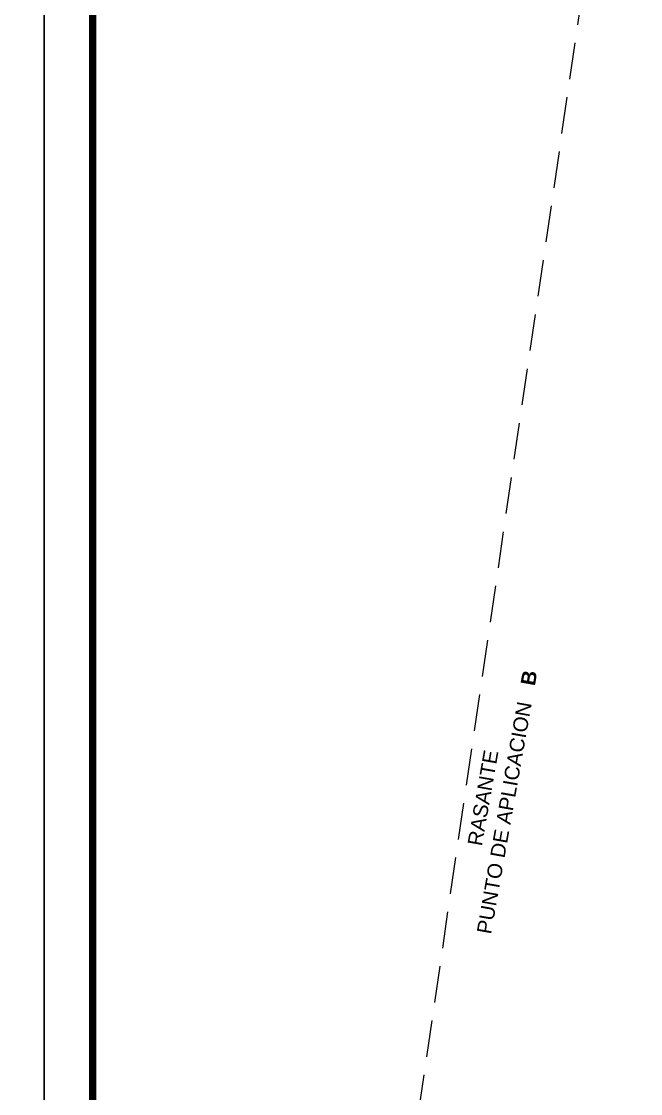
# Model space of a CAD drawing. Header units: millimetres. Extents: x 1217 to 2428, y 234 to 644.
# Drawn here: x 2218.06 to 2230.75, y 401.84 to 423.81 of the extents above; entities that cross this region are included whole.
import ezdxf

# ---------------------------------------------------------------- set-up
doc = ezdxf.new("R2010")
doc.units = ezdxf.units.MM
doc.linetypes.add('HIDDEN', pattern=[0.375, 0.25, -0.125])
for name, color, linetype in [('0.1', 251, 'Continuous'), ('0.2', 2, 'Continuous'), ('Texto', 1, 'Continuous')]:
    doc.layers.add(name, color=color, linetype=linetype)
doc.styles.get("Standard").update_dxf_attribs({"font": 'arial.ttf'})

msp = doc.modelspace()

# ---------------------------------------------------------------- linework, layer by layer
at = {"layer": '0.1', "ltscale": 3}
for points in [[(2158.52436, 357.90321), (2158.52436, 447.90321), (2218.52436, 447.90321), (2218.52436, 357.90321), (2158.52436, 357.90321)], [(2218.52436, 357.90321), (2218.52436, 447.90321), (2278.52436, 447.90321), (2278.52436, 357.90321), (2218.52436, 357.90321)]]:
    msp.add_lwpolyline(points, dxfattribs=at)
at = {"layer": '0.1', "ltscale": 3, "const_width": 0.15}
msp.add_lwpolyline([(2219.52436, 358.90321), (2219.52436, 446.90321), (2277.52436, 446.90321), (2277.52436, 358.90321)], close=True, dxfattribs=at)
at = {"layer": '0.2', "linetype": 'HIDDEN', "ltscale": 3}
msp.add_line((2231.03608, 434.50098, 0), (2224.10385, 387.17099, 0), dxfattribs=at)

# ---------------------------------------------------------------- texts
at = {"layer": 'Texto', "insert": (2227.76946, 407.85301, 0), "char_height": 0.3, "width": 9.6123514, "attachment_point": 5, "rotation": 80}
msp.add_mtext('RASANTE   \\PPUNTO DE APLICACION   {\\fArial|b1|i0|c0|p34;B}', dxfattribs=at)

doc.saveas('drawing.dxf')
